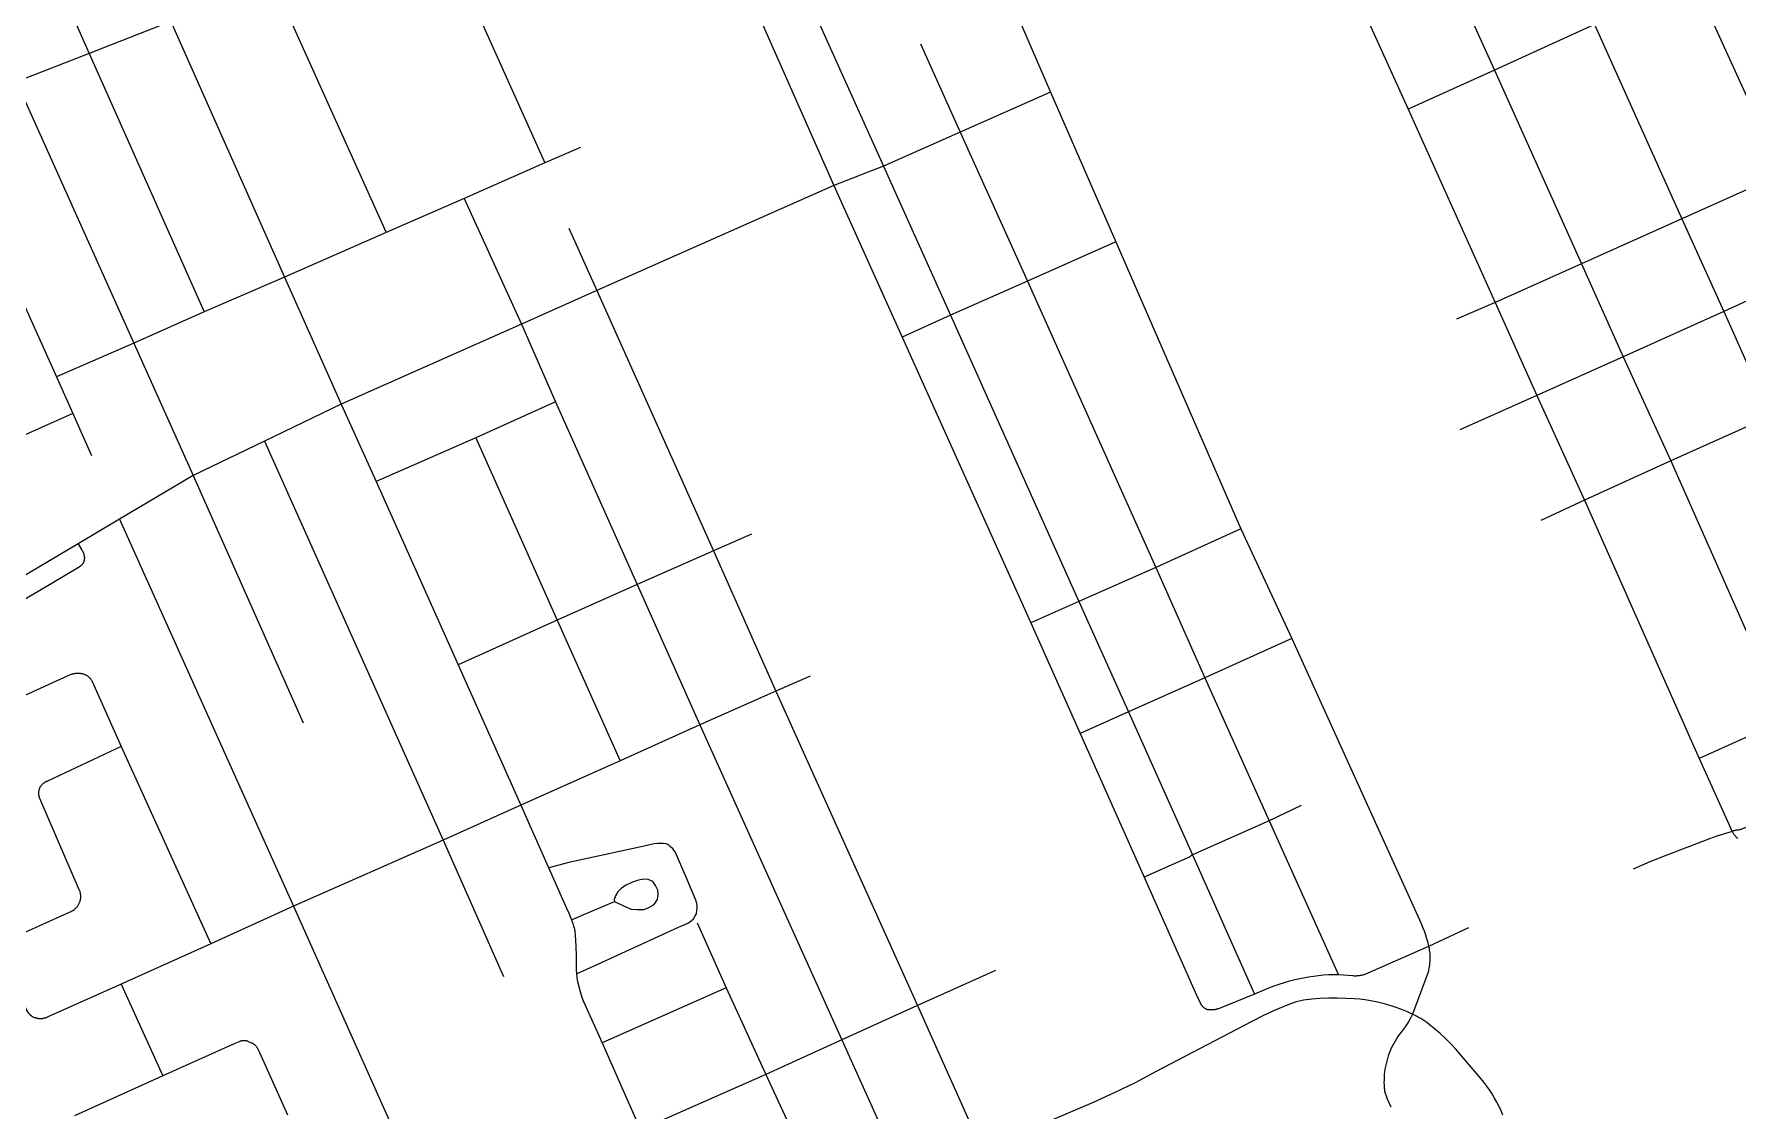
# Model space of a CAD drawing. Header units: inches. Extents: x 326453 to 344102, y 4677180 to 4689621.
# Drawn here: x 330396 to 332199, y 4684785 to 4685925 of the extents above; entities that cross this region are included whole.
import ezdxf

# ---------------------------------------------------------------- set-up
doc = ezdxf.new("R2010")
doc.units = ezdxf.units.IN
doc.header["$MEASUREMENT"] = 0
doc.layers.add('Street_Centreline', color=7, linetype='Continuous')

msp = doc.modelspace()

# ---------------------------------------------------------------- linework, layer by layer
at = {"layer": 'Street_Centreline'}
for p, q in [((330813.6032, 4686061.1394), (330936.5567, 4685788.2698)), ((331863.5029, 4686057.4889), (331941.4102, 4685886.43)), ((331393.3391, 4686044.4946), (331471.558, 4685863.3107)), ((331772.7205, 4686016.1748), (331850.0316, 4685845.268)), ((330645.9536, 4685986.474), (330768.3684, 4685714.5937)), ((332152.2262, 4685981.8173), (332245.5887, 4685776.5832)), ((331213.8898, 4685964.447), (331294.9494, 4685784.9588)), ((331163.4544, 4685942.0479), (331242.3491, 4685764.3004)), ((330540.4672, 4685937.8048), (330454.0939, 4685904.1155)), ((330540.4672, 4685937.8048), (330660.9052, 4685667.2588)), ((332047.1593, 4685934.8338), (331941.4102, 4685886.43)), ((332047.1593, 4685934.8338), (332139.6538, 4685729.1791)), ((331333.9962, 4685914.3614), (331375.814, 4685820.9526)), ((330454.0939, 4685904.1155), (330377.4368, 4685874.0609)), ((330454.0939, 4685904.1155), (330575.8261, 4685630.8464)), ((330377.4368, 4685874.0609), (330501.284, 4685597.7508)), ((331941.4102, 4685886.43), (331850.0316, 4685845.268)), ((331941.4102, 4685886.43), (332033.6485, 4685681.4225)), ((331471.558, 4685863.3107), (331375.814, 4685820.9526)), ((331471.558, 4685863.3107), (331540.56, 4685704.6552)), ((330293.6064, 4685841.9652), (330419.598, 4685561.8077)), ((331850.0316, 4685845.268), (331942.0342, 4685640.7005)), ((331375.814, 4685820.9526), (331294.9494, 4685784.9588)), ((331375.814, 4685820.9526), (331447.0307, 4685663.1838)), ((330974.1962, 4685804.7369), (330936.5567, 4685788.2698)), ((330936.5567, 4685788.2698), (330850.9548, 4685750.711)), ((331294.9494, 4685784.9588), (331242.3491, 4685764.3004)), ((331294.9494, 4685784.9588), (331365.8257, 4685627.1025)), ((331242.3491, 4685764.3004), (330991.4372, 4685653.2295)), ((331242.3491, 4685764.3004), (331314.4578, 4685604.0218)), ((332245.5887, 4685776.5832), (332139.6538, 4685729.1791)), ((330850.9548, 4685750.711), (330768.3684, 4685714.5937)), ((330850.9548, 4685750.711), (330911.5639, 4685617.6945)), ((332139.6538, 4685729.1791), (332033.6485, 4685681.4225)), ((332139.6538, 4685729.1791), (332184.1992, 4685631.1634)), ((330768.3684, 4685714.5937), (330660.9052, 4685667.2588)), ((330961.8822, 4685719.2951), (330991.4372, 4685653.2295)), ((331540.56, 4685704.6552), (331447.0307, 4685663.1838)), ((331540.56, 4685704.6552), (331672.9795, 4685401.0066)), ((332033.6485, 4685681.4225), (331942.0342, 4685640.7005)), ((332033.6485, 4685681.4225), (332077.6539, 4685583.2212)), ((332289.8081, 4685679.4594), (332184.1992, 4685631.1634)), ((330660.9052, 4685667.2588), (330575.8261, 4685630.8464)), ((330660.9052, 4685667.2588), (330720.8812, 4685532.9598)), ((330991.4372, 4685653.2295), (330911.5639, 4685617.6945)), ((330991.4372, 4685653.2295), (331114.7212, 4685377.7712)), ((331447.0307, 4685663.1838), (331365.8257, 4685627.1025)), ((331447.0307, 4685663.1838), (331583.0777, 4685360.0505)), ((331942.0342, 4685640.7005), (331901.2528, 4685623.1132)), ((331942.0342, 4685640.7005), (331986.0643, 4685542.0583)), ((330575.8261, 4685630.8464), (330501.284, 4685597.7508)), ((330911.5639, 4685617.6945), (330720.8812, 4685532.9598)), ((330911.5639, 4685617.6945), (330947.8364, 4685535.4412)), ((331365.8257, 4685627.1025), (331314.4578, 4685604.0218)), ((331365.8257, 4685627.1025), (331501.6624, 4685324.3)), ((332184.1992, 4685631.1634), (332077.6539, 4685583.2212)), ((332184.1992, 4685631.1634), (332233.5202, 4685520.4754)), ((331314.4578, 4685604.0218), (331450.8492, 4685301.5076)), ((330501.284, 4685597.7508), (330419.598, 4685561.8077)), ((330501.284, 4685597.7508), (330564.3079, 4685457.7093)), ((332077.6539, 4685583.2212), (331986.0643, 4685542.0583)), ((332077.6539, 4685583.2212), (332127.8548, 4685473.0075)), ((330419.598, 4685561.8077), (330436.7726, 4685523.0111)), ((330720.8812, 4685532.9598), (330639.7528, 4685493.7386)), ((330720.8812, 4685532.9598), (330757.9008, 4685451.0777)), ((330947.8364, 4685535.4412), (330863.3464, 4685497.5842)), ((330947.8364, 4685535.4412), (331034.1409, 4685342.1452)), ((331986.0643, 4685542.0583), (331904.7665, 4685505.7233)), ((331986.0643, 4685542.0583), (332036.5652, 4685431.4816)), ((330436.7726, 4685523.0111), (330354.9952, 4685486.5832)), ((330436.7726, 4685523.0111), (330456.7279, 4685478.6617)), ((332233.5202, 4685520.4754), (332127.8548, 4685473.0075)), ((330639.7528, 4685493.7386), (330564.3079, 4685457.7093)), ((330639.7528, 4685493.7386), (330828.8022, 4685071.7027)), ((330863.3464, 4685497.5842), (330757.9008, 4685451.0777)), ((330863.3464, 4685497.5842), (330949.6111, 4685304.6116)), ((332127.8548, 4685473.0075), (332036.5652, 4685431.4816)), ((332127.8548, 4685473.0075), (332249.2348, 4685199.294)), ((330564.3079, 4685457.7093), (330486.4294, 4685411.5184)), ((330564.3079, 4685457.7093), (330680.5006, 4685195.9375)), ((330757.9008, 4685451.0777), (330844.751, 4685257.0841)), ((332036.5652, 4685431.4816), (331990.5604, 4685410.1141)), ((332036.5652, 4685431.4816), (332158.0239, 4685158.124)), ((330486.4294, 4685411.5184), (330442.3669, 4685385.3315)), ((330486.4294, 4685411.5184), (330670.3216, 4685001.7396)), ((331672.9795, 4685401.0066), (331583.0777, 4685360.0505)), ((331672.9795, 4685401.0066), (331727.0172, 4685285.1276)), ((330442.3669, 4685385.3315), (330315.517, 4685310.16)), ((331155.0113, 4685395.5842), (331114.7212, 4685377.7712)), ((331114.7212, 4685377.7712), (331034.1409, 4685342.1452)), ((331114.7212, 4685377.7712), (331180.9062, 4685229.2792)), ((331583.0777, 4685360.0505), (331501.6624, 4685324.3)), ((331583.0777, 4685360.0505), (331634.8292, 4685243.552)), ((331034.1409, 4685342.1452), (330949.6111, 4685304.6116)), ((331034.1409, 4685342.1452), (331100.4442, 4685193.6962)), ((331501.6624, 4685324.3), (331450.8492, 4685301.5076)), ((331501.6624, 4685324.3), (331554.036, 4685207.5372)), ((330949.6111, 4685304.6116), (330844.751, 4685257.0841)), ((330949.6111, 4685304.6116), (331016.1804, 4685155.6205)), ((331450.8492, 4685301.5076), (331503.0808, 4685184.6937)), ((331727.0172, 4685285.1276), (331634.8292, 4685243.552)), ((330844.751, 4685257.0841), (330910.949, 4685108.7699)), ((331217.1459, 4685245.0976), (331180.9062, 4685229.2792)), ((331634.8292, 4685243.552), (331554.036, 4685207.5372)), ((331634.8292, 4685243.552), (331703.0514, 4685092.2047)), ((331180.9062, 4685229.2792), (331100.4442, 4685193.6962)), ((331180.9062, 4685229.2792), (331330.8062, 4684896.7562)), ((331554.036, 4685207.5372), (331503.0808, 4685184.6937)), ((331554.036, 4685207.5372), (331621.9272, 4685056.1784)), ((331100.4442, 4685193.6962), (331016.1804, 4685155.6205)), ((331100.4442, 4685193.6962), (331250.6676, 4684860.3103)), ((331503.0808, 4685184.6937), (331570.6835, 4685032.4631)), ((332249.2348, 4685199.294), (332158.0239, 4685158.124)), ((330488.1164, 4685170.7396), (330582.9624, 4684962.0792)), ((331016.1804, 4685155.6205), (330910.949, 4685108.7699)), ((332158.0239, 4685158.124), (332193.1055, 4685081.0653)), ((330910.949, 4685108.7699), (330828.8022, 4685071.7027)), ((331736.8215, 4685108.554), (331703.0514, 4685092.2047)), ((331703.0514, 4685092.2047), (331621.9272, 4685056.1784)), ((331703.0514, 4685092.2047), (331776.3967, 4684929.1325)), ((330828.8022, 4685071.7027), (330670.3216, 4685001.7396)), ((330828.8022, 4685071.7027), (330892.6112, 4684927.5766)), ((331621.9272, 4685056.1784), (331687.2489, 4684908.886)), ((330670.3216, 4685001.7396), (330582.9624, 4684962.0792)), ((330670.3216, 4685001.7396), (330819.89, 4684667.6091)), ((331097.6578, 4684984.1959), (331128.2461, 4684915.5963)), ((331913.8037, 4684978.8485), (331871.7169, 4684959.3239)), ((330582.9624, 4684962.0792), (330488.0049, 4684919.5037)), ((331413.4735, 4684933.6603), (331330.8062, 4684896.7562)), ((330488.0049, 4684919.5037), (330532.0796, 4684822.2776)), ((331128.2461, 4684915.5963), (330996.9734, 4684857.2493)), ((331128.2461, 4684915.5963), (331170.1899, 4684823.8779)), ((331330.8062, 4684896.7562), (331250.6676, 4684860.3103)), ((331330.8062, 4684896.7562), (331399.2603, 4684744.1445)), ((331250.6676, 4684860.3103), (331170.1899, 4684823.8779)), ((331250.6676, 4684860.3103), (331319.7922, 4684707.4308)), ((330996.9734, 4684857.2493), (331037.7375, 4684765.1062)), ((331170.1899, 4684823.8779), (331037.7375, 4684765.1062)), ((330532.0796, 4684822.2776), (330438.5252, 4684780.1332))]:
    msp.add_line(p, q, dxfattribs=at)
for points in [[(330394.2304, 4686037.5308), (330418.0485, 4685985.508), (330454.0939, 4685904.1155)], [(330442.3669, 4685385.3315), (330446.5399, 4685378.6237), (330446.8284, 4685378.1425), (330447.1009, 4685377.6521), (330447.357, 4685377.1529), (330447.5966, 4685376.6456), (330447.8193, 4685376.1307), (330448.025, 4685375.6087), (330448.2133, 4685375.0802), (330448.3842, 4685374.5458), (330448.5373, 4685374.0061), (330448.6726, 4685373.4616), (330448.7898, 4685372.913), (330448.8889, 4685372.3608), (330448.9698, 4685371.8056), (330449.0324, 4685371.248), (330449.0765, 4685370.6888), (330449.0923, 4685370.3399), (330449.0963, 4685369.9907), (330449.0884, 4685369.6416), (330449.0687, 4685369.293), (330449.0372, 4685368.9452), (330448.9939, 4685368.5987), (330448.9389, 4685368.2538), (330448.8723, 4685367.911), (330448.794, 4685367.5707), (330448.7042, 4685367.2332), (330448.6031, 4685366.899), (330448.4907, 4685366.5684), (330448.3671, 4685366.2418), (330448.2325, 4685365.9196), (330448.0871, 4685365.6021), (330447.9309, 4685365.2897), (330447.7479, 4685364.9529), (330447.5532, 4685364.6227), (330447.3472, 4685364.2995), (330447.13, 4685363.9837), (330446.902, 4685363.6756), (330446.6633, 4685363.3756), (330446.4144, 4685363.0842), (330446.1554, 4685362.8015), (330445.8868, 4685362.5281), (330445.6088, 4685362.2642), (330445.3218, 4685362.0101), (330445.0262, 4685361.7662), (330444.7222, 4685361.5327), (330444.4102, 4685361.31), (330444.0907, 4685361.0982), (330443.764, 4685360.8977), (330443.4306, 4685360.7088), (330413.9736, 4685343.0392), (330362.2862, 4685312.4876)], [(331727.0172, 4685285.1276), (331863.6547, 4684983.7167), (331865.3563, 4684979.779), (331866.9171, 4684975.7834), (331868.3353, 4684971.735), (331869.6091, 4684967.6388), (331870.7367, 4684963.5), (331871.7169, 4684959.3239)], [(330449.3948, 4685247.1798), (330448.5142, 4685247.4027), (330447.6265, 4685247.5949), (330446.7326, 4685247.7562), (330445.8337, 4685247.8865), (330444.9309, 4685247.9856), (330444.0251, 4685248.0533), (330443.1175, 4685248.0896), (330442.2093, 4685248.0945), (330441.3014, 4685248.0679), (330440.3949, 4685248.0099), (330439.491, 4685247.9205), (330438.5908, 4685247.7999), (330437.6953, 4685247.6481), (330436.8055, 4685247.4655), (330435.9227, 4685247.2521), (330435.0477, 4685247.0083), (330434.1817, 4685246.7343), (330433.3258, 4685246.4305), (330432.4808, 4685246.0972), (330431.6479, 4685245.7348), (330356.5586, 4685211.5086)], [(330449.3948, 4685247.1798), (330449.8895, 4685246.9581), (330450.3765, 4685246.7197), (330450.855, 4685246.4649), (330451.3247, 4685246.194), (330451.7849, 4685245.9073), (330452.235, 4685245.6051), (330452.6747, 4685245.2878), (330453.1033, 4685244.9558), (330453.5204, 4685244.6094), (330453.9255, 4685244.249), (330454.3181, 4685243.8751), (330454.6978, 4685243.4881), (330455.0642, 4685243.0884), (330455.4167, 4685242.6765), (330455.7551, 4685242.2529), (330456.0789, 4685241.818), (330456.3877, 4685241.3724), (330456.6813, 4685240.9165), (330456.9591, 4685240.451), (330457.221, 4685239.9762), (330457.4667, 4685239.4929), (330457.6957, 4685239.0015), (330488.1164, 4685170.7396)], [(330488.1164, 4685170.7396), (330410.1404, 4685134.088), (330409.7026, 4685133.9555), (330409.2697, 4685133.8079), (330408.8421, 4685133.6454), (330408.4205, 4685133.4683), (330408.0051, 4685133.2767), (330407.5967, 4685133.0708), (330407.1956, 4685132.851), (330406.8024, 4685132.6174), (330406.4175, 4685132.3704), (330406.0413, 4685132.1102), (330405.6744, 4685131.8371), (330405.3171, 4685131.5515), (330404.9699, 4685131.2538), (330404.6333, 4685130.9442), (330404.3075, 4685130.6231), (330403.993, 4685130.291), (330403.6902, 4685129.9482), (330403.3994, 4685129.5952), (330403.121, 4685129.2323), (330402.8554, 4685128.86), (330402.6027, 4685128.4787), (330402.3634, 4685128.0889), (330402.1377, 4685127.6911), (330401.9259, 4685127.2858), (330401.7282, 4685126.8733), (330401.545, 4685126.4542), (330401.3763, 4685126.0291), (330401.2224, 4685125.5984), (330401.0835, 4685125.1626), (330400.9597, 4685124.7223), (330400.8513, 4685124.278), (330400.7583, 4685123.8301), (330400.6808, 4685123.3794), (330400.6189, 4685122.9262), (330400.5728, 4685122.4711), (330400.5424, 4685122.0148), (330400.5278, 4685121.5576), (330400.529, 4685121.1003), (330400.5461, 4685120.6432), (330400.5789, 4685120.187), (330400.6275, 4685119.7322), (330400.6917, 4685119.2794), (330400.7716, 4685118.829), (330400.8671, 4685118.3817), (330400.9779, 4685117.938), (330401.104, 4685117.4983), (330401.2452, 4685117.0633), (330401.4014, 4685116.6334), (330401.5724, 4685116.2092), (330443.6991, 4685018.9312), (330443.9198, 4685018.3527), (330444.1205, 4685017.7669), (330444.301, 4685017.1746), (330444.461, 4685016.5765), (330444.6005, 4685015.9732), (330444.7192, 4685015.3655), (330444.8169, 4685014.7541), (330444.8936, 4685014.1396), (330444.9492, 4685013.523), (330444.9836, 4685012.9047), (330444.9967, 4685012.2857), (330444.9886, 4685011.6665), (330444.9593, 4685011.048), (330444.9088, 4685010.4309), (330444.8371, 4685009.8159), (330444.7443, 4685009.2037), (330444.6307, 4685008.595), (330444.4961, 4685007.9906), (330444.341, 4685007.3912), (330444.1653, 4685006.7974), (330443.9694, 4685006.21), (330443.7535, 4685005.6297), (330443.5177, 4685005.0571), (330443.2625, 4685004.493), (330442.9881, 4685003.938), (330442.6947, 4685003.3926), (330442.3829, 4685002.8577), (330442.0528, 4685002.3338), (330441.705, 4685001.8216), (330441.3398, 4685001.3215), (330440.9577, 4685000.8343), (330440.5591, 4685000.3605), (330440.1444, 4684999.9006), (330439.7142, 4684999.4553), (330439.269, 4684999.0249), (330438.8093, 4684998.6101), (330438.3356, 4684998.2113), (330437.8486, 4684997.829), (330437.3487, 4684997.4637), (330436.8365, 4684997.1157), (330436.3127, 4684996.7855), (330435.7779, 4684996.4734), (330435.2327, 4684996.1799), (330434.6778, 4684995.9052), (330434.1137, 4684995.6498), (330433.5412, 4684995.4139), (330356.6774, 4684961.0836)], [(332284.8193, 4685118.8803), (332209.6773, 4685085.9365), (332204.7036, 4685083.9156), (332203.9691, 4685083.6319), (332203.2253, 4685083.374), (332202.4729, 4685083.1422), (332201.7129, 4685082.9367), (332200.9462, 4685082.7578), (332200.1737, 4685082.6057), (332199.3965, 4685082.4806), (332198.6153, 4685082.3826), (332197.9106, 4685082.2953), (332197.2091, 4685082.1856), (332196.5115, 4685082.0536), (332195.8184, 4685081.8996), (332195.1305, 4685081.7235), (332194.4486, 4685081.5256), (332193.7734, 4685081.3062), (332193.1055, 4685081.0653)], [(330910.949, 4685108.7698), (330959.478, 4684999.6925), (330961.7425, 4684994.4258), (330963.874, 4684989.1039), (330965.8713, 4684983.7301), (330966.3988, 4684982.173), (330966.8738, 4684980.5991), (330967.296, 4684979.0103), (330967.6648, 4684977.4081), (330967.9798, 4684975.7946), (330968.2407, 4684974.1714), (330968.4471, 4684972.5404), (330968.5989, 4684970.9034), (330969.2495, 4684959.8305), (330969.5219, 4684948.7419), (330969.724, 4684933.3903), (330969.7905, 4684931.5153), (330969.9194, 4684929.6436), (330970.1106, 4684927.7773), (330970.3639, 4684925.9183), (330970.6789, 4684924.0688), (330971.0553, 4684922.2308), (330972.3087, 4684916.971), (330973.7223, 4684911.7519), (330975.2947, 4684906.5785), (330975.9517, 4684904.6289), (330976.6655, 4684902.6994), (330977.4356, 4684900.7916), (330978.2613, 4684898.9073), (330979.1418, 4684897.0479), (330996.9734, 4684857.2493)], [(332193.1055, 4685081.0653), (332188.3336, 4685079.5347), (332176.7452, 4685075.922), (332172.8611, 4685074.6768), (332169.0196, 4685073.306), (332123.6626, 4685055.9902), (332105.8376, 4685048.8254), (332088.2743, 4685041.0413)], [(332193.1055, 4685081.0653), (332193.4035, 4685080.4315), (332193.7226, 4685079.8081), (332194.0624, 4685079.1957), (332194.4224, 4685078.5949), (332194.8023, 4685078.0066), (332195.2017, 4685077.4312), (332195.6201, 4685076.8695), (332196.0569, 4685076.3221), (332196.5119, 4685075.7897), (332196.9844, 4685075.2727), (332197.4739, 4685074.7718), (332197.9798, 4685074.2875), (332198.5017, 4685073.8204), (332199.0389, 4685073.3711)], [(330969.8664, 4684930.4136), (330991.6896, 4684940.3478), (331077.778, 4684979.6432), (331084.6763, 4684982.3996), (331088.4634, 4684984.1032), (331091.3036, 4684986.3748), (331093.7652, 4684988.6464), (331095.4781, 4684991.5433), (331096.8036, 4684993.8149), (331097.3716, 4684997.4116), (331097.7503, 4685000.2511), (331097.7503, 4685002.3334), (331097.3716, 4685004.605), (331096.0462, 4685008.2016), (331085.896, 4685032.4911), (331074.2934, 4685059.3921), (331072.0212, 4685062.4209), (331069.181, 4685065.0711), (331067.0981, 4685066.7748), (331064.8259, 4685067.9106), (331061.607, 4685068.0999), (331058.7667, 4685068.0999), (331056.1158, 4685068.0999), (331052.1394, 4685067.7213), (331048.9204, 4685067.1534), (331044.7775, 4685065.9783), (330961.8456, 4685048.195), (330940.4922, 4685042.3664)], [(331621.9272, 4685056.1784), (331621.6461, 4685056.0489), (331621.3696, 4685055.9099), (331621.0981, 4685055.7614), (331620.8318, 4685055.6036), (331620.5712, 4685055.4367), (331620.3164, 4685055.261), (331620.0679, 4685055.0765), (331619.8259, 4685054.8836), (331619.5907, 4685054.6825), (331619.3208, 4685054.4519), (331619.0432, 4685054.2307), (331618.758, 4685054.0193), (331618.4657, 4685053.8178), (331618.1666, 4685053.6267), (331617.8611, 4685053.446), (331617.5495, 4685053.2759), (331617.2321, 4685053.1168), (331616.9095, 4685052.9688), (331599.779, 4685045.4653), (331570.6835, 4685032.4631)], [(330964.4958, 4684987.431), (330975.3328, 4684991.9768), (331010.0551, 4685006.8919), (331019.78, 4685002.2051), (331027.916, 4684998.7941), (331034.2149, 4684998.2694), (331041.5636, 4684998.5318), (331046.5502, 4685000.3684), (331052.0617, 4685003.517), (331055.6049, 4685009.027), (331056.3922, 4685014.2747), (331056.1298, 4685018.9976), (331053.5052, 4685023.7204), (331050.6182, 4685027.9186), (331045.8941, 4685030.0176), (331041.1699, 4685030.5424), (331035.3959, 4685029.4928), (331029.0971, 4685027.3938), (331022.5357, 4685023.9828), (331017.5491, 4685020.8342), (331013.6123, 4685016.8985), (331011.2503, 4685012.7004), (331009.6755, 4685009.027), (331010.0551, 4685006.8919)], [(331570.6835, 4685032.4631), (331626.1092, 4684907.7664), (331629.9336, 4684899.5224), (331630.1317, 4684899.1141), (331630.3439, 4684898.7129), (331630.57, 4684898.3194), (331630.8096, 4684897.934), (331631.0624, 4684897.5571), (331631.3282, 4684897.1893), (331631.6067, 4684896.8309), (331631.8975, 4684896.4825), (331632.2002, 4684896.1443), (331632.5145, 4684895.817), (331632.84, 4684895.5007), (331633.1763, 4684895.196), (331633.523, 4684894.9032), (331633.8797, 4684894.6226), (331634.246, 4684894.3546), (331634.6213, 4684894.0995), (331635.0053, 4684893.8576), (331635.3975, 4684893.6292), (331635.7974, 4684893.4146), (331636.2045, 4684893.2141), (331636.6183, 4684893.0278), (331637.0384, 4684892.8561), (331637.4642, 4684892.699), (331637.8952, 4684892.5569), (331638.3309, 4684892.4299)], [(330356.6774, 4684961.0836), (330387.1858, 4684893.616), (330387.3904, 4684893.0807), (330387.6134, 4684892.5528), (330387.8547, 4684892.0329), (330389.0093, 4684890.0129), (330390.2556, 4684888.4183), (330391.7512, 4684886.9234), (330393.2466, 4684885.7274), (330395.3902, 4684884.4318), (330397.2463, 4684883.6788)], [(331871.7169, 4684959.3239), (331804.2528, 4684929.6524), (331803.2491, 4684929.3274), (331802.2352, 4684929.0361), (331801.2121, 4684928.7789), (331800.181, 4684928.5561), (331799.143, 4684928.3678), (331798.0992, 4684928.2144), (331797.051, 4684928.0959), (331795.9993, 4684928.0126), (331794.9455, 4684927.9645), (331793.8906, 4684927.9516), (331792.8359, 4684927.974), (331791.7825, 4684928.0317), (331776.3967, 4684929.1325)], [(331871.7169, 4684959.3239), (331872.0994, 4684957.3968), (331872.4166, 4684955.458), (331872.6681, 4684953.5095), (331872.8538, 4684951.5537), (331872.9733, 4684949.5927), (331873.0265, 4684947.6288), (331873.0135, 4684945.6642), (331872.9341, 4684943.7012), (331872.7885, 4684941.742), (331872.5769, 4684939.7888), (331872.2994, 4684937.8439), (331871.9564, 4684935.9095), (331871.5484, 4684933.9877), (331871.0757, 4684932.0808), (331854.7056, 4684887.5587)], [(330488.0049, 4684919.5037), (330409.7917, 4684884.3796), (330409.2708, 4684884.1406), (330408.7419, 4684883.9199), (330408.2056, 4684883.7178), (330407.6626, 4684883.5344), (330407.1136, 4684883.3701), (330406.5592, 4684883.2249), (330406.0001, 4684883.0992), (330405.4369, 4684882.9929), (330404.8704, 4684882.9064), (330404.3012, 4684882.8396), (330403.73, 4684882.7926), (330403.1576, 4684882.7656), (330402.5845, 4684882.7585), (330402.0116, 4684882.7713), (330401.4394, 4684882.8041), (330400.8688, 4684882.8568), (330400.3003, 4684882.9293), (330399.7346, 4684883.0215), (330399.1726, 4684883.1333), (330398.6147, 4684883.2647), (330398.0618, 4684883.4154), (330397.5145, 4684883.5852), (330397.2463, 4684883.6788)], [(331776.3967, 4684929.1325), (331771.0644, 4684929.2112), (331765.7327, 4684929.1023), (331760.4082, 4684928.8061), (331755.0973, 4684928.3227), (331749.8068, 4684927.6529), (331744.543, 4684926.7974), (331730.1728, 4684923.9987), (331724.5063, 4684922.5521), (331718.8869, 4684920.9317), (331713.3202, 4684919.1388), (331707.8114, 4684917.1753), (331702.3656, 4684915.0431), (331687.2489, 4684908.886)], [(331854.7056, 4684887.5587), (331849.3916, 4684889.9787), (331843.9988, 4684892.2176), (331838.5334, 4684894.2727), (331833.0016, 4684896.1418), (331827.4097, 4684897.8226), (331821.7641, 4684899.3134), (331816.0713, 4684900.6123), (331810.3379, 4684901.7179), (331804.5704, 4684902.6289), (331798.7753, 4684903.3443), (331792.9593, 4684903.8633), (331783.9966, 4684904.3658), (331775.0222, 4684904.5805), (331766.0457, 4684904.5069), (331757.0761, 4684904.1452), (331748.1227, 4684903.4958), (331745.1473, 4684903.183), (331742.1838, 4684902.7736), (331739.2351, 4684902.2679), (331736.3044, 4684901.6665), (331733.3949, 4684900.97), (331730.5096, 4684900.1792), (331727.6515, 4684899.2949), (331724.8237, 4684898.3181), (331722.0292, 4684897.2497), (331709.3433, 4684891.9132), (331696.8432, 4684886.1548), (331684.5429, 4684879.9811), (331582.5584, 4684826.6367), (331561.0183, 4684815.0807), (331539.0808, 4684804.2986), (331516.7734, 4684794.304), (331399.2603, 4684744.1445)], [(331687.2489, 4684908.886), (331649.2218, 4684893.4248), (331648.613, 4684893.1895), (331647.9964, 4684892.9754), (331647.3727, 4684892.7829), (331646.7427, 4684892.6122), (331646.1072, 4684892.4634), (331645.4669, 4684892.3368), (331644.8226, 4684892.2325), (331644.175, 4684892.1506), (331643.525, 4684892.0912), (331642.8734, 4684892.0544), (331642.2208, 4684892.0403), (331641.5681, 4684892.0488), (331640.9162, 4684892.08), (331640.2657, 4684892.1337), (331639.6175, 4684892.21), (331638.9723, 4684892.3088), (331638.3309, 4684892.4299)], [(331854.7056, 4684887.5587), (331852.4671, 4684883.4425), (331850.7179, 4684880.3537), (331848.8637, 4684877.3268), (331846.9065, 4684874.3654), (331844.8488, 4684871.473), (331842.6929, 4684868.653), (331840.9453, 4684866.3676), (331839.2765, 4684864.0239), (331837.6886, 4684861.6247), (331836.1835, 4684859.1727), (331834.7628, 4684856.6709), (331833.4282, 4684854.1221), (331832.1813, 4684851.5292), (331831.0236, 4684848.8954), (331829.9562, 4684846.2236), (331828.9807, 4684843.517), (331828.0979, 4684840.7787), (331827.309, 4684838.0119), (331826.6149, 4684835.2198), (331826.0164, 4684832.4057), (331825.5142, 4684829.5727), (331825.1089, 4684826.7244), (331824.8009, 4684823.8638), (331824.5906, 4684820.9944), (331824.4783, 4684818.1195), (331824.464, 4684815.2425), (331824.5478, 4684812.3666), (331824.7297, 4684809.4953), (331824.8349, 4684808.4221), (331824.9775, 4684807.3531), (331825.1573, 4684806.2898), (331825.3741, 4684805.2335), (331825.6276, 4684804.1853), (331825.9176, 4684803.1466), (331826.2436, 4684802.1187), (331826.6053, 4684801.1027), (331827.0022, 4684800.1), (331827.4338, 4684799.1118), (331827.8997, 4684798.1392), (331831.8622, 4684789.424)], [(331950.3782, 4684780.7296), (331948.3897, 4684785.3825), (331946.2392, 4684789.9629), (331943.9293, 4684794.4649), (331941.4628, 4684798.8832), (331938.8429, 4684803.2122), (331936.0727, 4684807.4466), (331933.1556, 4684811.5812), (331930.0953, 4684815.611), (331926.8955, 4684819.5309), (331900.6422, 4684850.5643), (331895.2237, 4684856.2587), (331889.6186, 4684861.7696), (331883.8332, 4684867.0908), (331877.8738, 4684872.2164), (331871.7471, 4684877.1408), (331869.7076, 4684878.6762), (331867.6228, 4684880.1494), (331865.4944, 4684881.5591), (331863.3246, 4684882.9039), (331861.1152, 4684884.1828), (331858.8682, 4684885.3944), (331854.7056, 4684887.5587)], [(330622.5705, 4684858.7931), (330622.141, 4684858.9393), (330621.7067, 4684859.0704), (330621.2681, 4684859.1862), (330620.8257, 4684859.2868), (330620.38, 4684859.3719), (330619.9317, 4684859.4414), (330619.4813, 4684859.4952), (330619.0292, 4684859.5334), (330618.5761, 4684859.5557), (330618.1224, 4684859.5623), (330617.6689, 4684859.5531), (330617.2159, 4684859.5281), (330616.764, 4684859.4873), (330616.3139, 4684859.4308), (330615.866, 4684859.3587), (330615.4209, 4684859.271), (330614.9791, 4684859.1679), (330614.5411, 4684859.0495), (330614.1076, 4684858.9159), (330613.6789, 4684858.7672), (330613.2557, 4684858.6038), (330612.8385, 4684858.4257), (330607.5812, 4684856.0724), (330532.0796, 4684822.2776)], [(330622.5705, 4684858.7931), (330626.7347, 4684857.039), (330627.046, 4684856.8784), (330627.3518, 4684856.7075), (330627.6518, 4684856.5266), (330627.9456, 4684856.3358), (330628.2329, 4684856.1353), (330628.5134, 4684855.9255), (330628.7868, 4684855.7064), (330629.0528, 4684855.4784), (330629.4345, 4684855.1288), (330629.8047, 4684854.7669), (330630.1628, 4684854.3931), (330630.5086, 4684854.0079), (330630.8417, 4684853.6115), (330631.1616, 4684853.2046), (330631.4681, 4684852.7874), (330631.7609, 4684852.3605), (330632.0396, 4684851.9242), (330632.3039, 4684851.4791), (330632.5536, 4684851.0256), (330632.7883, 4684850.5643), (330633.0079, 4684850.0955), (330663.9658, 4684781.1059)], [(331170.1899, 4684823.8779), (331192.1181, 4684776.6839), (331203.865, 4684749.404), (331205.5727, 4684745.3404), (331205.6973, 4684745.0298), (331205.8114, 4684744.7152), (331205.9151, 4684744.397), (331206.0081, 4684744.0755), (331206.0904, 4684743.7512), (331206.162, 4684743.4242), (331206.2226, 4684743.0951), (331206.2723, 4684742.7642), (331206.311, 4684742.4317), (331206.3387, 4684742.0982), (331206.3552, 4684741.764), (331206.3607, 4684741.4293), (331206.3551, 4684741.0947), (331206.3384, 4684740.7605), (331206.3106, 4684740.427), (331206.2717, 4684740.0946), (331206.2219, 4684739.7636)]]:
    msp.add_lwpolyline(points, dxfattribs=at)

doc.saveas('drawing.dxf')
